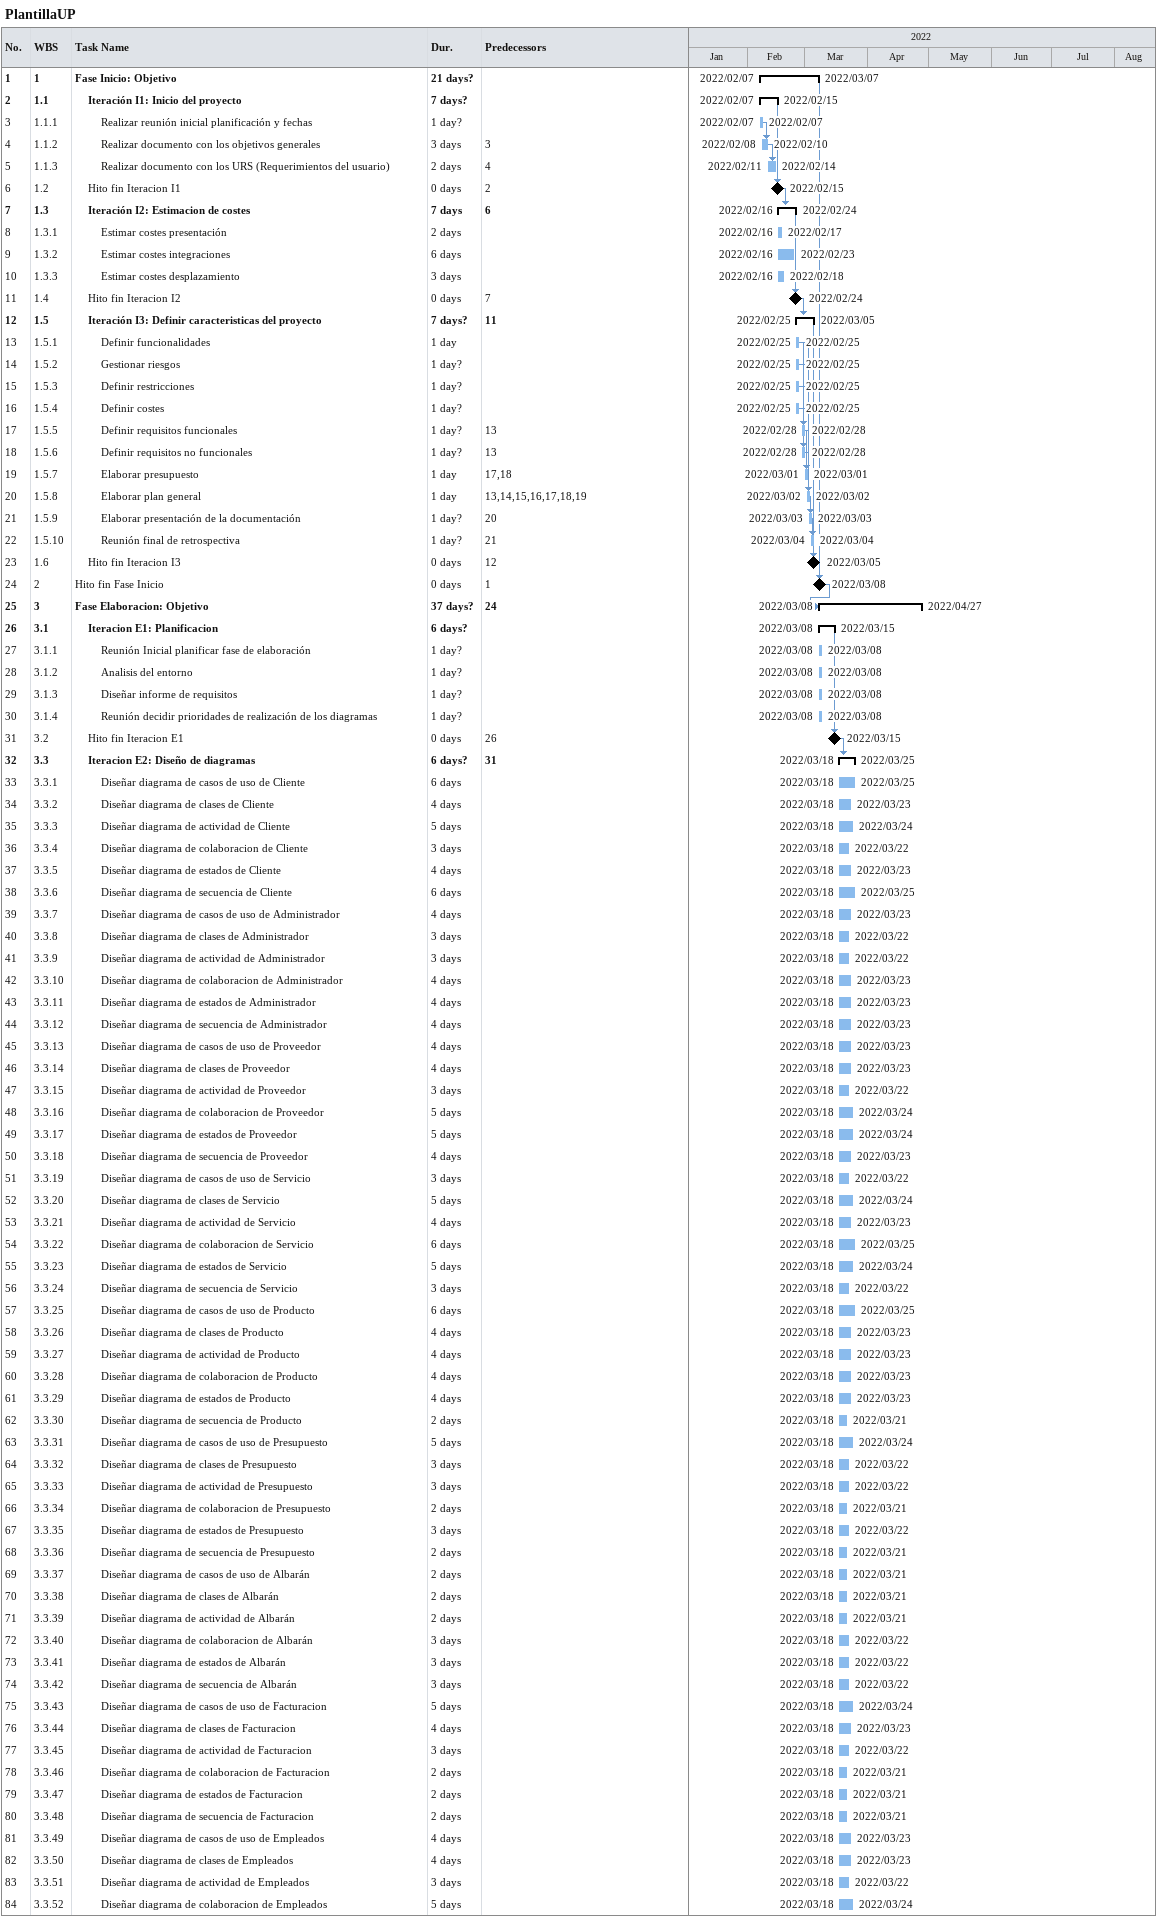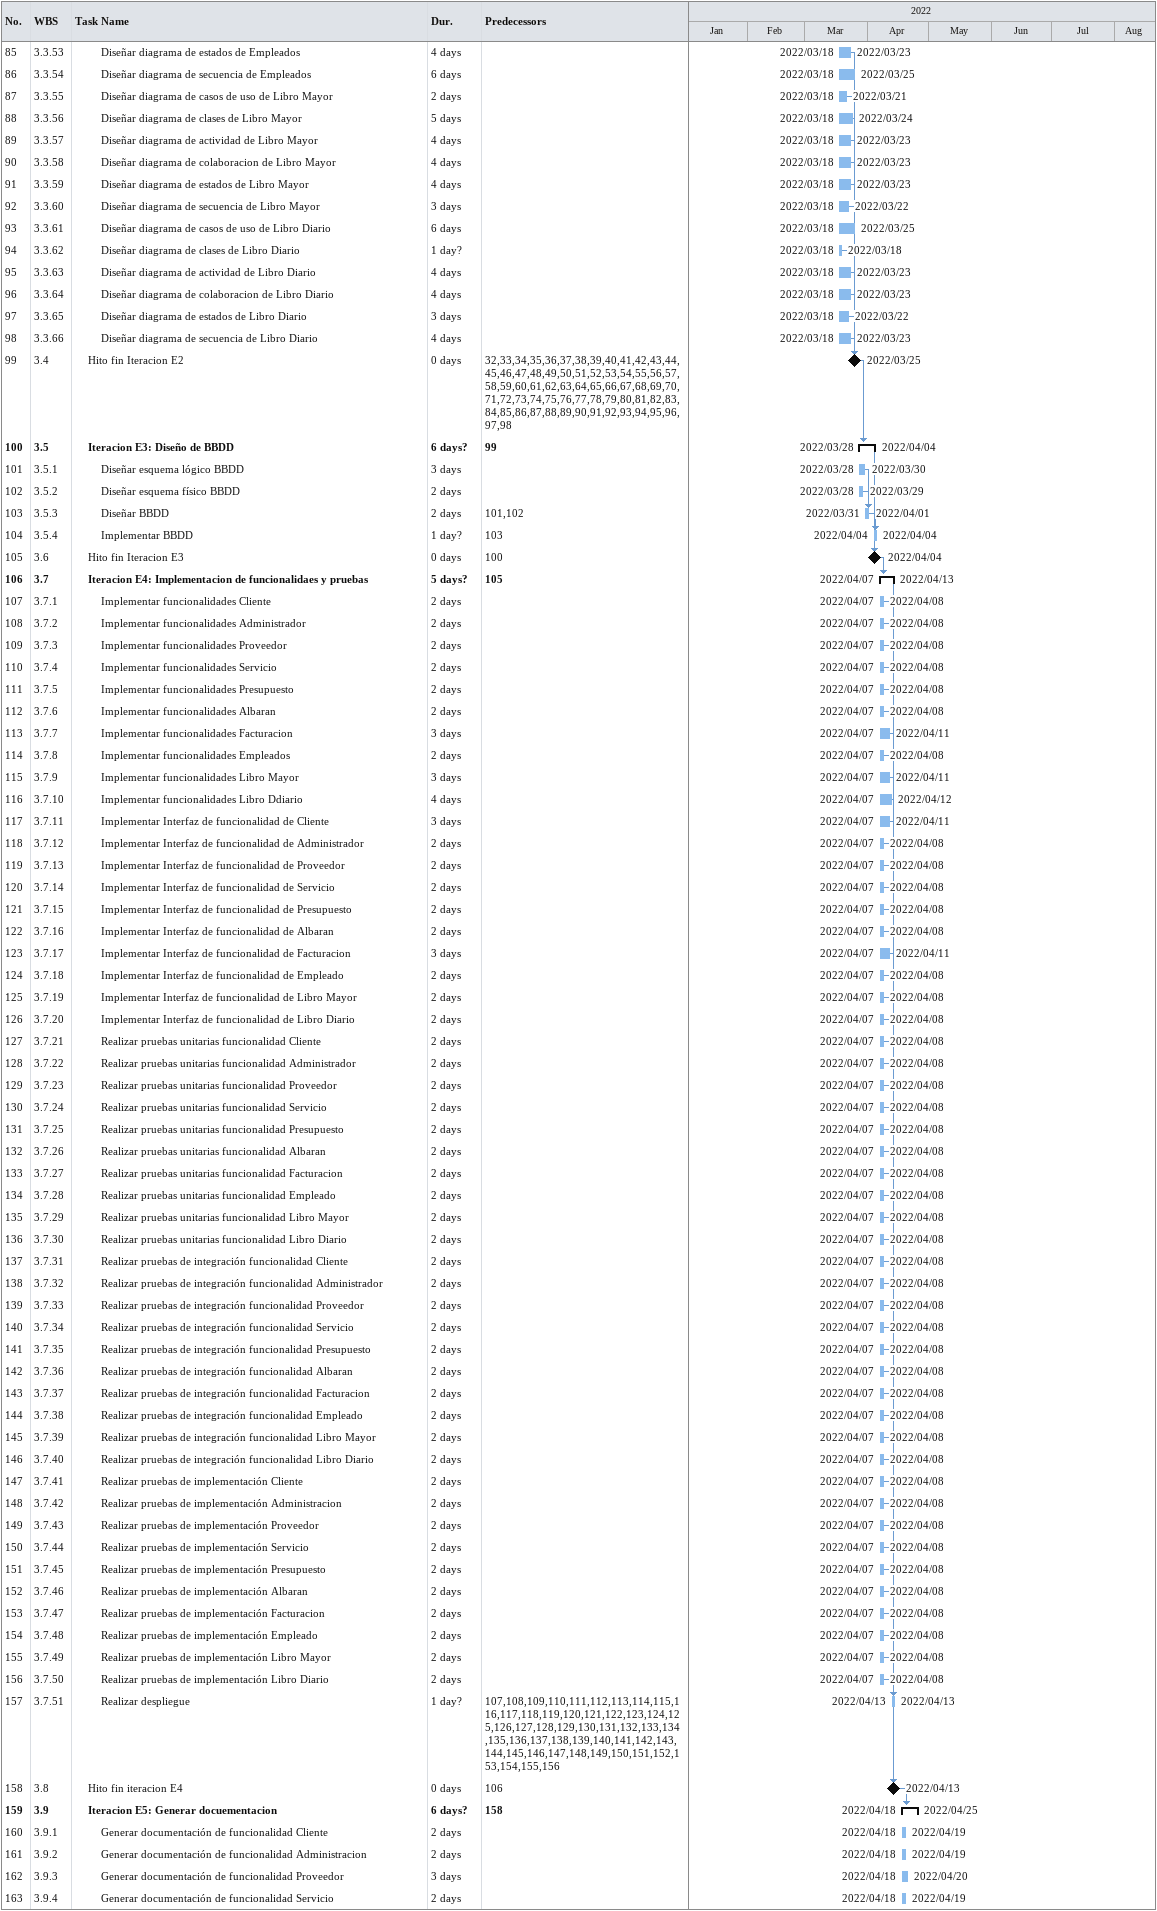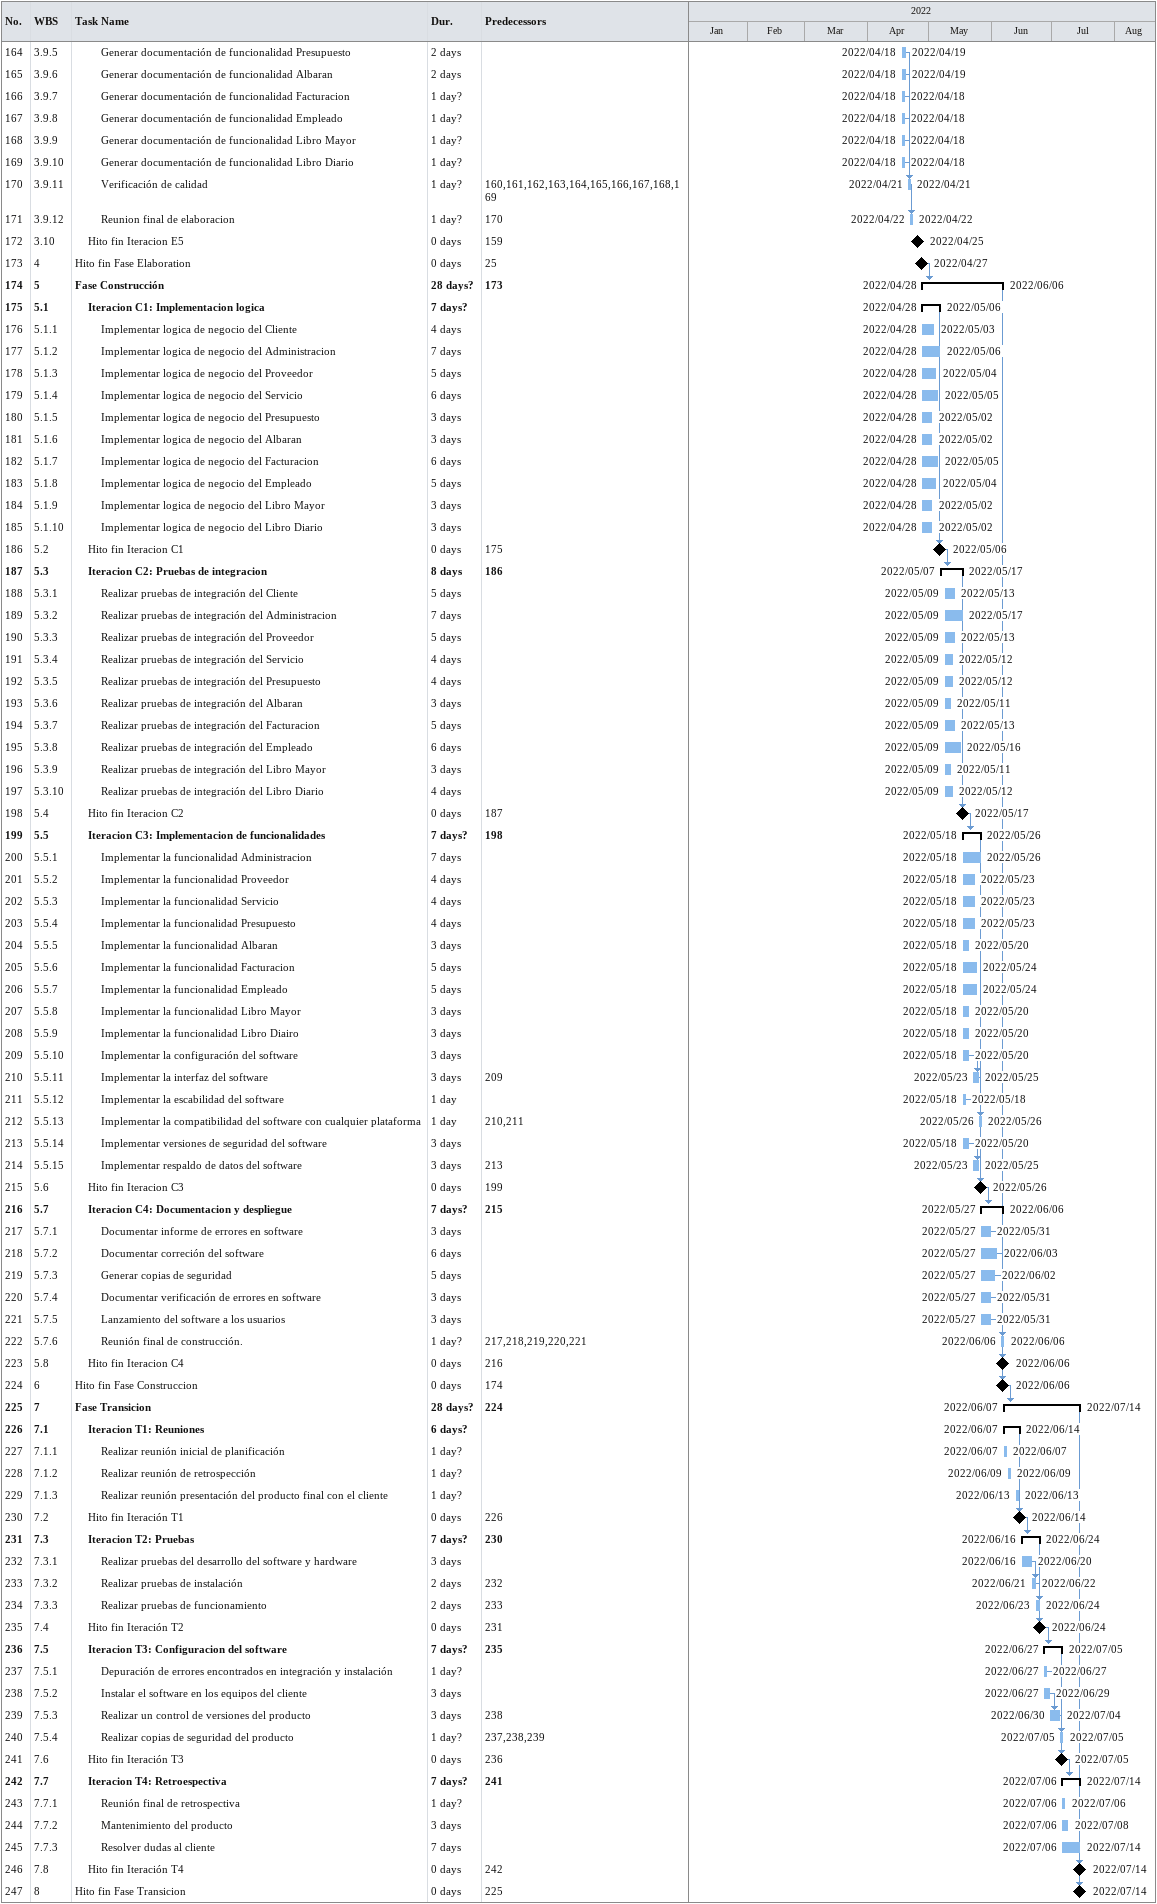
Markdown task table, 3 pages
PlantillaUP

| ID | WBS | Task | Duration | Start | Finish | Predecessors |
|---|---|---|---|---|---|---|
| 1 | 1 | **Fase Inicio: Objetivo** | 21d? | 2022-02-07 | 2022-03-07 |  |
| 2 | 1.1 | **Iteración I1: Inicio del proyecto** | 7d? | 2022-02-07 | 2022-02-15 |  |
| 3 | 1.1.1 | Realizar reunión inicial planificación y fechas | 1d? | 2022-02-07 | 2022-02-07 |  |
| 4 | 1.1.2 | Realizar documento con los objetivos generales | 3d | 2022-02-08 | 2022-02-10 | 3 |
| 5 | 1.1.3 | Realizar documento con los URS (Requerimientos del usuario) | 2d | 2022-02-11 | 2022-02-14 | 4 |
| 6 | 1.2 | Hito fin Iteracion I1 | 0d | 2022-02-15 | 2022-02-15 | 2 |
| 7 | 1.3 | **Iteración I2: Estimacion de costes** | 7d | 2022-02-16 | 2022-02-24 | 6 |
| 8 | 1.3.1 | Estimar costes presentación | 2d | 2022-02-16 | 2022-02-17 |  |
| 9 | 1.3.2 | Estimar costes integraciones | 6d | 2022-02-16 | 2022-02-23 |  |
| 10 | 1.3.3 | Estimar costes desplazamiento | 3d | 2022-02-16 | 2022-02-18 |  |
| 11 | 1.4 | Hito fin Iteracion I2 | 0d | 2022-02-24 | 2022-02-24 | 7 |
| 12 | 1.5 | **Iteración I3: Definir caracteristicas del proyecto** | 7d? | 2022-02-25 | 2022-03-05 | 11 |
| 13 | 1.5.1 | Definir funcionalidades | 1d | 2022-02-25 | 2022-02-25 |  |
| 14 | 1.5.2 | Gestionar riesgos | 1d? | 2022-02-25 | 2022-02-25 |  |
| 15 | 1.5.3 | Definir restricciones | 1d? | 2022-02-25 | 2022-02-25 |  |
| 16 | 1.5.4 | Definir costes | 1d? | 2022-02-25 | 2022-02-25 |  |
| 17 | 1.5.5 | Definir requisitos funcionales | 1d? | 2022-02-28 | 2022-02-28 | 13 |
| 18 | 1.5.6 | Definir requisitos no funcionales | 1d? | 2022-02-28 | 2022-02-28 | 13 |
| 19 | 1.5.7 | Elaborar presupuesto | 1d | 2022-03-01 | 2022-03-01 | 17, 18 |
| 20 | 1.5.8 | Elaborar plan general | 1d | 2022-03-02 | 2022-03-02 | 13, 14, 15, 16, 17, 18, 19 |
| 21 | 1.5.9 | Elaborar presentación de la documentación | 1d? | 2022-03-03 | 2022-03-03 | 20 |
| 22 | 1.5.10 | Reunión final de retrospectiva | 1d? | 2022-03-04 | 2022-03-04 | 21 |
| 23 | 1.6 | Hito fin Iteracion I3 | 0d | 2022-03-05 | 2022-03-05 | 12 |
| 24 | 2 | Hito fin Fase Inicio | 0d | 2022-03-08 | 2022-03-08 | 1 |
| 25 | 3 | **Fase Elaboracion: Objetivo** | 37d? | 2022-03-08 | 2022-04-27 | 24 |
| 26 | 3.1 | **Iteracion E1: Planificacion** | 6d? | 2022-03-08 | 2022-03-15 |  |
| 27 | 3.1.1 | Reunión Inicial planificar fase de elaboración | 1d? | 2022-03-08 | 2022-03-08 |  |
| 28 | 3.1.2 | Analisis del entorno | 1d? | 2022-03-08 | 2022-03-08 |  |
| 29 | 3.1.3 | Diseñar informe de requisitos | 1d? | 2022-03-08 | 2022-03-08 |  |
| 30 | 3.1.4 | Reunión decidir prioridades de realización de los diagramas | 1d? | 2022-03-08 | 2022-03-08 |  |
| 31 | 3.2 | Hito fin Iteracion E1 | 0d | 2022-03-15 | 2022-03-15 | 26 |
| 32 | 3.3 | **Iteracion E2: Diseño de diagramas** | 6d? | 2022-03-18 | 2022-03-25 | 31 |
| 33 | 3.3.1 | Diseñar diagrama de casos de uso de Cliente | 6d | 2022-03-18 | 2022-03-25 |  |
| 34 | 3.3.2 | Diseñar diagrama de clases de Cliente | 4d | 2022-03-18 | 2022-03-23 |  |
| 35 | 3.3.3 | Diseñar diagrama de actividad de Cliente | 5d | 2022-03-18 | 2022-03-24 |  |
| 36 | 3.3.4 | Diseñar diagrama de colaboracion de Cliente | 3d | 2022-03-18 | 2022-03-22 |  |
| 37 | 3.3.5 | Diseñar diagrama de estados de Cliente | 4d | 2022-03-18 | 2022-03-23 |  |
| 38 | 3.3.6 | Diseñar diagrama de secuencia de Cliente | 6d | 2022-03-18 | 2022-03-25 |  |
| 39 | 3.3.7 | Diseñar diagrama de casos de uso de Administrador | 4d | 2022-03-18 | 2022-03-23 |  |
| 40 | 3.3.8 | Diseñar diagrama de clases de Administrador | 3d | 2022-03-18 | 2022-03-22 |  |
| 41 | 3.3.9 | Diseñar diagrama de actividad de Administrador | 3d | 2022-03-18 | 2022-03-22 |  |
| 42 | 3.3.10 | Diseñar diagrama de colaboracion de Administrador | 4d | 2022-03-18 | 2022-03-23 |  |
| 43 | 3.3.11 | Diseñar diagrama de estados de Administrador | 4d | 2022-03-18 | 2022-03-23 |  |
| 44 | 3.3.12 | Diseñar diagrama de secuencia de Administrador | 4d | 2022-03-18 | 2022-03-23 |  |
| 45 | 3.3.13 | Diseñar diagrama de casos de uso de Proveedor | 4d | 2022-03-18 | 2022-03-23 |  |
| 46 | 3.3.14 | Diseñar diagrama de clases de Proveedor | 4d | 2022-03-18 | 2022-03-23 |  |
| 47 | 3.3.15 | Diseñar diagrama de actividad de Proveedor | 3d | 2022-03-18 | 2022-03-22 |  |
| 48 | 3.3.16 | Diseñar diagrama de colaboracion de Proveedor | 5d | 2022-03-18 | 2022-03-24 |  |
| 49 | 3.3.17 | Diseñar diagrama de estados de Proveedor | 5d | 2022-03-18 | 2022-03-24 |  |
| 50 | 3.3.18 | Diseñar diagrama de secuencia de Proveedor | 4d | 2022-03-18 | 2022-03-23 |  |
| 51 | 3.3.19 | Diseñar diagrama de casos de uso de Servicio | 3d | 2022-03-18 | 2022-03-22 |  |
| 52 | 3.3.20 | Diseñar diagrama de clases de Servicio | 5d | 2022-03-18 | 2022-03-24 |  |
| 53 | 3.3.21 | Diseñar diagrama de actividad de Servicio | 4d | 2022-03-18 | 2022-03-23 |  |
| 54 | 3.3.22 | Diseñar diagrama de colaboracion de Servicio | 6d | 2022-03-18 | 2022-03-25 |  |
| 55 | 3.3.23 | Diseñar diagrama de estados de Servicio | 5d | 2022-03-18 | 2022-03-24 |  |
| 56 | 3.3.24 | Diseñar diagrama de secuencia de Servicio | 3d | 2022-03-18 | 2022-03-22 |  |
| 57 | 3.3.25 | Diseñar diagrama de casos de uso de Producto | 6d | 2022-03-18 | 2022-03-25 |  |
| 58 | 3.3.26 | Diseñar diagrama de clases de Producto | 4d | 2022-03-18 | 2022-03-23 |  |
| 59 | 3.3.27 | Diseñar diagrama de actividad de Producto | 4d | 2022-03-18 | 2022-03-23 |  |
| 60 | 3.3.28 | Diseñar diagrama de colaboracion de Producto | 4d | 2022-03-18 | 2022-03-23 |  |
| 61 | 3.3.29 | Diseñar diagrama de estados de Producto | 4d | 2022-03-18 | 2022-03-23 |  |
| 62 | 3.3.30 | Diseñar diagrama de secuencia de Producto | 2d | 2022-03-18 | 2022-03-21 |  |
| 63 | 3.3.31 | Diseñar diagrama de casos de uso de Presupuesto | 5d | 2022-03-18 | 2022-03-24 |  |
| 64 | 3.3.32 | Diseñar diagrama de clases de Presupuesto | 3d | 2022-03-18 | 2022-03-22 |  |
| 65 | 3.3.33 | Diseñar diagrama de actividad de Presupuesto | 3d | 2022-03-18 | 2022-03-22 |  |
| 66 | 3.3.34 | Diseñar diagrama de colaboracion de Presupuesto | 2d | 2022-03-18 | 2022-03-21 |  |
| 67 | 3.3.35 | Diseñar diagrama de estados de Presupuesto | 3d | 2022-03-18 | 2022-03-22 |  |
| 68 | 3.3.36 | Diseñar diagrama de secuencia de Presupuesto | 2d | 2022-03-18 | 2022-03-21 |  |
| 69 | 3.3.37 | Diseñar diagrama de casos de uso de Albarán | 2d | 2022-03-18 | 2022-03-21 |  |
| 70 | 3.3.38 | Diseñar diagrama de clases de Albarán | 2d | 2022-03-18 | 2022-03-21 |  |
| 71 | 3.3.39 | Diseñar diagrama de actividad de Albarán | 2d | 2022-03-18 | 2022-03-21 |  |
| 72 | 3.3.40 | Diseñar diagrama de colaboracion de Albarán | 3d | 2022-03-18 | 2022-03-22 |  |
| 73 | 3.3.41 | Diseñar diagrama de estados de Albarán | 3d | 2022-03-18 | 2022-03-22 |  |
| 74 | 3.3.42 | Diseñar diagrama de secuencia de Albarán | 3d | 2022-03-18 | 2022-03-22 |  |
| 75 | 3.3.43 | Diseñar diagrama de casos de uso de Facturacion | 5d | 2022-03-18 | 2022-03-24 |  |
| 76 | 3.3.44 | Diseñar diagrama de clases de Facturacion | 4d | 2022-03-18 | 2022-03-23 |  |
| 77 | 3.3.45 | Diseñar diagrama de actividad de Facturacion | 3d | 2022-03-18 | 2022-03-22 |  |
| 78 | 3.3.46 | Diseñar diagrama de colaboracion de Facturacion | 2d | 2022-03-18 | 2022-03-21 |  |
| 79 | 3.3.47 | Diseñar diagrama de estados de Facturacion | 2d | 2022-03-18 | 2022-03-21 |  |
| 80 | 3.3.48 | Diseñar diagrama de secuencia de Facturacion | 2d | 2022-03-18 | 2022-03-21 |  |
| 81 | 3.3.49 | Diseñar diagrama de casos de uso de Empleados | 4d | 2022-03-18 | 2022-03-23 |  |
| 82 | 3.3.50 | Diseñar diagrama de clases de Empleados | 4d | 2022-03-18 | 2022-03-23 |  |
| 83 | 3.3.51 | Diseñar diagrama de actividad de Empleados | 3d | 2022-03-18 | 2022-03-22 |  |
| 84 | 3.3.52 | Diseñar diagrama de colaboracion de Empleados | 5d | 2022-03-18 | 2022-03-24 |  |
| 85 | 3.3.53 | Diseñar diagrama de estados de Empleados | 4d | 2022-03-18 | 2022-03-23 |  |
| 86 | 3.3.54 | Diseñar diagrama de secuencia de Empleados | 6d | 2022-03-18 | 2022-03-25 |  |
| 87 | 3.3.55 | Diseñar diagrama de casos de uso de Libro Mayor | 2d | 2022-03-18 | 2022-03-21 |  |
| 88 | 3.3.56 | Diseñar diagrama de clases de Libro Mayor | 5d | 2022-03-18 | 2022-03-24 |  |
| 89 | 3.3.57 | Diseñar diagrama de actividad de Libro Mayor | 4d | 2022-03-18 | 2022-03-23 |  |
| 90 | 3.3.58 | Diseñar diagrama de colaboracion de Libro Mayor | 4d | 2022-03-18 | 2022-03-23 |  |
| 91 | 3.3.59 | Diseñar diagrama de estados de Libro Mayor | 4d | 2022-03-18 | 2022-03-23 |  |
| 92 | 3.3.60 | Diseñar diagrama de secuencia de Libro Mayor | 3d | 2022-03-18 | 2022-03-22 |  |
| 93 | 3.3.61 | Diseñar diagrama de casos de uso de Libro Diario | 6d | 2022-03-18 | 2022-03-25 |  |
| 94 | 3.3.62 | Diseñar diagrama de clases de Libro Diario | 1d? | 2022-03-18 | 2022-03-18 |  |
| 95 | 3.3.63 | Diseñar diagrama de actividad de Libro Diario | 4d | 2022-03-18 | 2022-03-23 |  |
| 96 | 3.3.64 | Diseñar diagrama de colaboracion de Libro Diario | 4d | 2022-03-18 | 2022-03-23 |  |
| 97 | 3.3.65 | Diseñar diagrama de estados de Libro Diario | 3d | 2022-03-18 | 2022-03-22 |  |
| 98 | 3.3.66 | Diseñar diagrama de secuencia de Libro Diario | 4d | 2022-03-18 | 2022-03-23 |  |
| 99 | 3.4 | Hito fin Iteracion E2 | 0d | 2022-03-25 | 2022-03-25 | 32, 33, 34, 35, 36, 37, 38, 39, 40, 41, 42, 43, 44, 45, 46, 47, 48, 49, 50, 51, 52, 53, 54, 55, 56, 57, 58, 59, 60, 61, 62, 63, 64, 65, 66, 67, 68, 69, 70, 71, 72, 73, 74, 75, 76, 77, 78, 79, 80, 81, 82, 83, 84, 85, 86, 87, 88, 89, 90, 91, 92, 93, 94, 95, 96, 97, 98 |
| 100 | 3.5 | **Iteracion E3: Diseño de BBDD** | 6d? | 2022-03-28 | 2022-04-04 | 99 |
| 101 | 3.5.1 | Diseñar esquema lógico BBDD | 3d | 2022-03-28 | 2022-03-30 |  |
| 102 | 3.5.2 | Diseñar esquema físico BBDD | 2d | 2022-03-28 | 2022-03-29 |  |
| 103 | 3.5.3 | Diseñar BBDD | 2d | 2022-03-31 | 2022-04-01 | 101, 102 |
| 104 | 3.5.4 | Implementar BBDD | 1d? | 2022-04-04 | 2022-04-04 | 103 |
| 105 | 3.6 | Hito fin Iteracion E3 | 0d | 2022-04-04 | 2022-04-04 | 100 |
| 106 | 3.7 | **Iteracion E4: Implementacion de funcionalidaes y pruebas** | 5d? | 2022-04-07 | 2022-04-13 | 105 |
| 107 | 3.7.1 | Implementar funcionalidades Cliente | 2d | 2022-04-07 | 2022-04-08 |  |
| 108 | 3.7.2 | Implementar funcionalidades Administrador | 2d | 2022-04-07 | 2022-04-08 |  |
| 109 | 3.7.3 | Implementar funcionalidades Proveedor | 2d | 2022-04-07 | 2022-04-08 |  |
| 110 | 3.7.4 | Implementar funcionalidades Servicio | 2d | 2022-04-07 | 2022-04-08 |  |
| 111 | 3.7.5 | Implementar funcionalidades Presupuesto | 2d | 2022-04-07 | 2022-04-08 |  |
| 112 | 3.7.6 | Implementar funcionalidades Albaran | 2d | 2022-04-07 | 2022-04-08 |  |
| 113 | 3.7.7 | Implementar funcionalidades Facturacion | 3d | 2022-04-07 | 2022-04-11 |  |
| 114 | 3.7.8 | Implementar funcionalidades Empleados | 2d | 2022-04-07 | 2022-04-08 |  |
| 115 | 3.7.9 | Implementar funcionalidades Libro Mayor | 3d | 2022-04-07 | 2022-04-11 |  |
| 116 | 3.7.10 | Implementar funcionalidades Libro Ddiario | 4d | 2022-04-07 | 2022-04-12 |  |
| 117 | 3.7.11 | Implementar Interfaz de funcionalidad de Cliente | 3d | 2022-04-07 | 2022-04-11 |  |
| 118 | 3.7.12 | Implementar Interfaz de funcionalidad de Administrador | 2d | 2022-04-07 | 2022-04-08 |  |
| 119 | 3.7.13 | Implementar Interfaz de funcionalidad de Proveedor | 2d | 2022-04-07 | 2022-04-08 |  |
| 120 | 3.7.14 | Implementar Interfaz de funcionalidad de Servicio | 2d | 2022-04-07 | 2022-04-08 |  |
| 121 | 3.7.15 | Implementar Interfaz de funcionalidad de Presupuesto | 2d | 2022-04-07 | 2022-04-08 |  |
| 122 | 3.7.16 | Implementar Interfaz de funcionalidad de Albaran | 2d | 2022-04-07 | 2022-04-08 |  |
| 123 | 3.7.17 | Implementar Interfaz de funcionalidad de Facturacion | 3d | 2022-04-07 | 2022-04-11 |  |
| 124 | 3.7.18 | Implementar Interfaz de funcionalidad de Empleado | 2d | 2022-04-07 | 2022-04-08 |  |
| 125 | 3.7.19 | Implementar Interfaz de funcionalidad de Libro Mayor | 2d | 2022-04-07 | 2022-04-08 |  |
| 126 | 3.7.20 | Implementar Interfaz de funcionalidad de Libro Diario | 2d | 2022-04-07 | 2022-04-08 |  |
| 127 | 3.7.21 | Realizar pruebas unitarias funcionalidad Cliente | 2d | 2022-04-07 | 2022-04-08 |  |
| 128 | 3.7.22 | Realizar pruebas unitarias funcionalidad Administrador | 2d | 2022-04-07 | 2022-04-08 |  |
| 129 | 3.7.23 | Realizar pruebas unitarias funcionalidad Proveedor | 2d | 2022-04-07 | 2022-04-08 |  |
| 130 | 3.7.24 | Realizar pruebas unitarias funcionalidad Servicio | 2d | 2022-04-07 | 2022-04-08 |  |
| 131 | 3.7.25 | Realizar pruebas unitarias funcionalidad Presupuesto | 2d | 2022-04-07 | 2022-04-08 |  |
| 132 | 3.7.26 | Realizar pruebas unitarias funcionalidad Albaran | 2d | 2022-04-07 | 2022-04-08 |  |
| 133 | 3.7.27 | Realizar pruebas unitarias funcionalidad Facturacion | 2d | 2022-04-07 | 2022-04-08 |  |
| 134 | 3.7.28 | Realizar pruebas unitarias funcionalidad Empleado | 2d | 2022-04-07 | 2022-04-08 |  |
| 135 | 3.7.29 | Realizar pruebas unitarias funcionalidad Libro Mayor | 2d | 2022-04-07 | 2022-04-08 |  |
| 136 | 3.7.30 | Realizar pruebas unitarias funcionalidad Libro Diario | 2d | 2022-04-07 | 2022-04-08 |  |
| 137 | 3.7.31 | Realizar pruebas de integración funcionalidad Cliente | 2d | 2022-04-07 | 2022-04-08 |  |
| 138 | 3.7.32 | Realizar pruebas de integración funcionalidad Administrador | 2d | 2022-04-07 | 2022-04-08 |  |
| 139 | 3.7.33 | Realizar pruebas de integración funcionalidad Proveedor | 2d | 2022-04-07 | 2022-04-08 |  |
| 140 | 3.7.34 | Realizar pruebas de integración funcionalidad Servicio | 2d | 2022-04-07 | 2022-04-08 |  |
| 141 | 3.7.35 | Realizar pruebas de integración funcionalidad Presupuesto | 2d | 2022-04-07 | 2022-04-08 |  |
| 142 | 3.7.36 | Realizar pruebas de integración funcionalidad Albaran | 2d | 2022-04-07 | 2022-04-08 |  |
| 143 | 3.7.37 | Realizar pruebas de integración funcionalidad Facturacion | 2d | 2022-04-07 | 2022-04-08 |  |
| 144 | 3.7.38 | Realizar pruebas de integración funcionalidad Empleado | 2d | 2022-04-07 | 2022-04-08 |  |
| 145 | 3.7.39 | Realizar pruebas de integración funcionalidad Libro Mayor | 2d | 2022-04-07 | 2022-04-08 |  |
| 146 | 3.7.40 | Realizar pruebas de integración funcionalidad Libro Diario | 2d | 2022-04-07 | 2022-04-08 |  |
| 147 | 3.7.41 | Realizar pruebas de implementación Cliente | 2d | 2022-04-07 | 2022-04-08 |  |
| 148 | 3.7.42 | Realizar pruebas de implementación Administracion | 2d | 2022-04-07 | 2022-04-08 |  |
| 149 | 3.7.43 | Realizar pruebas de implementación Proveedor | 2d | 2022-04-07 | 2022-04-08 |  |
| 150 | 3.7.44 | Realizar pruebas de implementación Servicio | 2d | 2022-04-07 | 2022-04-08 |  |
| 151 | 3.7.45 | Realizar pruebas de implementación Presupuesto | 2d | 2022-04-07 | 2022-04-08 |  |
| 152 | 3.7.46 | Realizar pruebas de implementación Albaran | 2d | 2022-04-07 | 2022-04-08 |  |
| 153 | 3.7.47 | Realizar pruebas de implementación Facturacion | 2d | 2022-04-07 | 2022-04-08 |  |
| 154 | 3.7.48 | Realizar pruebas de implementación Empleado | 2d | 2022-04-07 | 2022-04-08 |  |
| 155 | 3.7.49 | Realizar pruebas de implementación Libro Mayor | 2d | 2022-04-07 | 2022-04-08 |  |
| 156 | 3.7.50 | Realizar pruebas de implementación Libro Diario | 2d | 2022-04-07 | 2022-04-08 |  |
| 157 | 3.7.51 | Realizar despliegue | 1d? | 2022-04-13 | 2022-04-13 | 107, 108, 109, 110, 111, 112, 113, 114, 115, 116, 117, 118, 119, 120, 121, 122, 123, 124, 125, 126, 127, 128, 129, 130, 131, 132, 133, 134, 135, 136, 137, 138, 139, 140, 141, 142, 143, 144, 145, 146, 147, 148, 149, 150, 151, 152, 153, 154, 155, 156 |
| 158 | 3.8 | Hito fin iteracion E4 | 0d | 2022-04-13 | 2022-04-13 | 106 |
| 159 | 3.9 | **Iteracion E5: Generar docuementacion** | 6d? | 2022-04-18 | 2022-04-25 | 158 |
| 160 | 3.9.1 | Generar documentación de funcionalidad Cliente | 2d | 2022-04-18 | 2022-04-19 |  |
| 161 | 3.9.2 | Generar documentación de funcionalidad Administracion | 2d | 2022-04-18 | 2022-04-19 |  |
| 162 | 3.9.3 | Generar documentación de funcionalidad Proveedor | 3d | 2022-04-18 | 2022-04-20 |  |
| 163 | 3.9.4 | Generar documentación de funcionalidad Servicio | 2d | 2022-04-18 | 2022-04-19 |  |
| 164 | 3.9.5 | Generar documentación de funcionalidad Presupuesto | 2d | 2022-04-18 | 2022-04-19 |  |
| 165 | 3.9.6 | Generar documentación de funcionalidad Albaran | 2d | 2022-04-18 | 2022-04-19 |  |
| 166 | 3.9.7 | Generar documentación de funcionalidad Facturacion | 1d? | 2022-04-18 | 2022-04-18 |  |
| 167 | 3.9.8 | Generar documentación de funcionalidad Empleado | 1d? | 2022-04-18 | 2022-04-18 |  |
| 168 | 3.9.9 | Generar documentación de funcionalidad Libro Mayor | 1d? | 2022-04-18 | 2022-04-18 |  |
| 169 | 3.9.10 | Generar documentación de funcionalidad Libro Diario | 1d? | 2022-04-18 | 2022-04-18 |  |
| 170 | 3.9.11 | Verificación de calidad | 1d? | 2022-04-21 | 2022-04-21 | 160, 161, 162, 163, 164, 165, 166, 167, 168, 169 |
| 171 | 3.9.12 | Reunion final de elaboracion | 1d? | 2022-04-22 | 2022-04-22 | 170 |
| 172 | 3.10 | Hito fin Iteracion E5 | 0d | 2022-04-25 | 2022-04-25 | 159 |
| 173 | 4 | Hito fin Fase Elaboration | 0d | 2022-04-27 | 2022-04-27 | 25 |
| 174 | 5 | **Fase Construcción** | 28d? | 2022-04-28 | 2022-06-06 | 173 |
| 175 | 5.1 | **Iteracion C1: Implementacion logica** | 7d? | 2022-04-28 | 2022-05-06 |  |
| 176 | 5.1.1 | Implementar logica de negocio del Cliente | 4d | 2022-04-28 | 2022-05-03 |  |
| 177 | 5.1.2 | Implementar logica de negocio del Administracion | 7d | 2022-04-28 | 2022-05-06 |  |
| 178 | 5.1.3 | Implementar logica de negocio del Proveedor | 5d | 2022-04-28 | 2022-05-04 |  |
| 179 | 5.1.4 | Implementar logica de negocio del Servicio | 6d | 2022-04-28 | 2022-05-05 |  |
| 180 | 5.1.5 | Implementar logica de negocio del Presupuesto | 3d | 2022-04-28 | 2022-05-02 |  |
| 181 | 5.1.6 | Implementar logica de negocio del Albaran | 3d | 2022-04-28 | 2022-05-02 |  |
| 182 | 5.1.7 | Implementar logica de negocio del Facturacion | 6d | 2022-04-28 | 2022-05-05 |  |
| 183 | 5.1.8 | Implementar logica de negocio del Empleado | 5d | 2022-04-28 | 2022-05-04 |  |
| 184 | 5.1.9 | Implementar logica de negocio del Libro Mayor | 3d | 2022-04-28 | 2022-05-02 |  |
| 185 | 5.1.10 | Implementar logica de negocio del Libro Diario | 3d | 2022-04-28 | 2022-05-02 |  |
| 186 | 5.2 | Hito fin Iteracion C1 | 0d | 2022-05-06 | 2022-05-06 | 175 |
| 187 | 5.3 | **Iteracion C2: Pruebas de integracion** | 8d | 2022-05-07 | 2022-05-17 | 186 |
| 188 | 5.3.1 | Realizar pruebas de integración del Cliente | 5d | 2022-05-09 | 2022-05-13 |  |
| 189 | 5.3.2 | Realizar pruebas de integración del Administracion | 7d | 2022-05-09 | 2022-05-17 |  |
| 190 | 5.3.3 | Realizar pruebas de integración del Proveedor | 5d | 2022-05-09 | 2022-05-13 |  |
| 191 | 5.3.4 | Realizar pruebas de integración del Servicio | 4d | 2022-05-09 | 2022-05-12 |  |
| 192 | 5.3.5 | Realizar pruebas de integración del Presupuesto | 4d | 2022-05-09 | 2022-05-12 |  |
| 193 | 5.3.6 | Realizar pruebas de integración del Albaran | 3d | 2022-05-09 | 2022-05-11 |  |
| 194 | 5.3.7 | Realizar pruebas de integración del Facturacion | 5d | 2022-05-09 | 2022-05-13 |  |
| 195 | 5.3.8 | Realizar pruebas de integración del Empleado | 6d | 2022-05-09 | 2022-05-16 |  |
| 196 | 5.3.9 | Realizar pruebas de integración del Libro Mayor | 3d | 2022-05-09 | 2022-05-11 |  |
| 197 | 5.3.10 | Realizar pruebas de integración del Libro Diario | 4d | 2022-05-09 | 2022-05-12 |  |
| 198 | 5.4 | Hito fin Iteracion C2 | 0d | 2022-05-17 | 2022-05-17 | 187 |
| 199 | 5.5 | **Iteracion C3: Implementacion de funcionalidades** | 7d? | 2022-05-18 | 2022-05-26 | 198 |
| 200 | 5.5.1 | Implementar la funcionalidad Administracion | 7d | 2022-05-18 | 2022-05-26 |  |
| 201 | 5.5.2 | Implementar la funcionalidad Proveedor | 4d | 2022-05-18 | 2022-05-23 |  |
| 202 | 5.5.3 | Implementar la funcionalidad Servicio | 4d | 2022-05-18 | 2022-05-23 |  |
| 203 | 5.5.4 | Implementar la funcionalidad Presupuesto | 4d | 2022-05-18 | 2022-05-23 |  |
| 204 | 5.5.5 | Implementar la funcionalidad Albaran | 3d | 2022-05-18 | 2022-05-20 |  |
| 205 | 5.5.6 | Implementar la funcionalidad Facturacion | 5d | 2022-05-18 | 2022-05-24 |  |
| 206 | 5.5.7 | Implementar la funcionalidad Empleado | 5d | 2022-05-18 | 2022-05-24 |  |
| 207 | 5.5.8 | Implementar la funcionalidad Libro Mayor | 3d | 2022-05-18 | 2022-05-20 |  |
| 208 | 5.5.9 | Implementar la funcionalidad Libro Diairo | 3d | 2022-05-18 | 2022-05-20 |  |
| 209 | 5.5.10 | Implementar la configuración del software | 3d | 2022-05-18 | 2022-05-20 |  |
| 210 | 5.5.11 | Implementar la interfaz del software | 3d | 2022-05-23 | 2022-05-25 | 209 |
| 211 | 5.5.12 | Implementar la escabilidad del software | 1d | 2022-05-18 | 2022-05-18 |  |
| 212 | 5.5.13 | Implementar la compatibilidad del software con cualquier plataforma | 1d | 2022-05-26 | 2022-05-26 | 210, 211 |
| 213 | 5.5.14 | Implementar versiones de seguridad del software | 3d | 2022-05-18 | 2022-05-20 |  |
| 214 | 5.5.15 | Implementar respaldo de datos del software | 3d | 2022-05-23 | 2022-05-25 | 213 |
| 215 | 5.6 | Hito fin Iteracion C3 | 0d | 2022-05-26 | 2022-05-26 | 199 |
| 216 | 5.7 | **Iteracion C4: Documentacion y despliegue** | 7d? | 2022-05-27 | 2022-06-06 | 215 |
| 217 | 5.7.1 | Documentar informe de errores en software | 3d | 2022-05-27 | 2022-05-31 |  |
| 218 | 5.7.2 | Documentar correción del software | 6d | 2022-05-27 | 2022-06-03 |  |
| 219 | 5.7.3 | Generar copias de seguridad | 5d | 2022-05-27 | 2022-06-02 |  |
| 220 | 5.7.4 | Documentar verificación de errores en software | 3d | 2022-05-27 | 2022-05-31 |  |
| 221 | 5.7.5 | Lanzamiento del software a los usuarios | 3d | 2022-05-27 | 2022-05-31 |  |
| 222 | 5.7.6 | Reunión final de construcción. | 1d? | 2022-06-06 | 2022-06-06 | 217, 218, 219, 220, 221 |
| 223 | 5.8 | Hito fin Iteracion C4 | 0d | 2022-06-06 | 2022-06-06 | 216 |
| 224 | 6 | Hito fin Fase Construccion | 0d | 2022-06-06 | 2022-06-06 | 174 |
| 225 | 7 | **Fase Transicion** | 28d? | 2022-06-07 | 2022-07-14 | 224 |
| 226 | 7.1 | **Iteracion T1: Reuniones** | 6d? | 2022-06-07 | 2022-06-14 |  |
| 227 | 7.1.1 | Realizar reunión inicial de planificación | 1d? | 2022-06-07 | 2022-06-07 |  |
| 228 | 7.1.2 | Realizar reunión de retrospección | 1d? | 2022-06-09 | 2022-06-09 |  |
| 229 | 7.1.3 | Realizar reunión presentación del producto final con el cliente | 1d? | 2022-06-13 | 2022-06-13 |  |
| 230 | 7.2 | Hito fin Iteración T1 | 0d | 2022-06-14 | 2022-06-14 | 226 |
| 231 | 7.3 | **Iteracion T2: Pruebas** | 7d? | 2022-06-16 | 2022-06-24 | 230 |
| 232 | 7.3.1 | Realizar pruebas del desarrollo del software y hardware | 3d | 2022-06-16 | 2022-06-20 |  |
| 233 | 7.3.2 | Realizar pruebas de instalación | 2d | 2022-06-21 | 2022-06-22 | 232 |
| 234 | 7.3.3 | Realizar pruebas de funcionamiento | 2d | 2022-06-23 | 2022-06-24 | 233 |
| 235 | 7.4 | Hito fin Iteración T2 | 0d | 2022-06-24 | 2022-06-24 | 231 |
| 236 | 7.5 | **Iteracion T3: Configuracion del software** | 7d? | 2022-06-27 | 2022-07-05 | 235 |
| 237 | 7.5.1 | Depuración de errores encontrados en integración y instalación | 1d? | 2022-06-27 | 2022-06-27 |  |
| 238 | 7.5.2 | Instalar el software en los equipos del cliente | 3d | 2022-06-27 | 2022-06-29 |  |
| 239 | 7.5.3 | Realizar un control de versiones del producto | 3d | 2022-06-30 | 2022-07-04 | 238 |
| 240 | 7.5.4 | Realizar copias de seguridad del producto | 1d? | 2022-07-05 | 2022-07-05 | 237, 238, 239 |
| 241 | 7.6 | Hito fin Iteración T3 | 0d | 2022-07-05 | 2022-07-05 | 236 |
| 242 | 7.7 | **Iteracion T4: Retroespectiva** | 7d? | 2022-07-06 | 2022-07-14 | 241 |
| 243 | 7.7.1 | Reunión final de retrospectiva | 1d? | 2022-07-06 | 2022-07-06 |  |
| 244 | 7.7.2 | Mantenimiento del producto | 3d | 2022-07-06 | 2022-07-08 |  |
| 245 | 7.7.3 | Resolver dudas al cliente | 7d | 2022-07-06 | 2022-07-14 |  |
| 246 | 7.8 | Hito fin Iteración T4 | 0d | 2022-07-14 | 2022-07-14 | 242 |
| 247 | 8 | Hito fin Fase Transicion | 0d | 2022-07-14 | 2022-07-14 | 225 |
